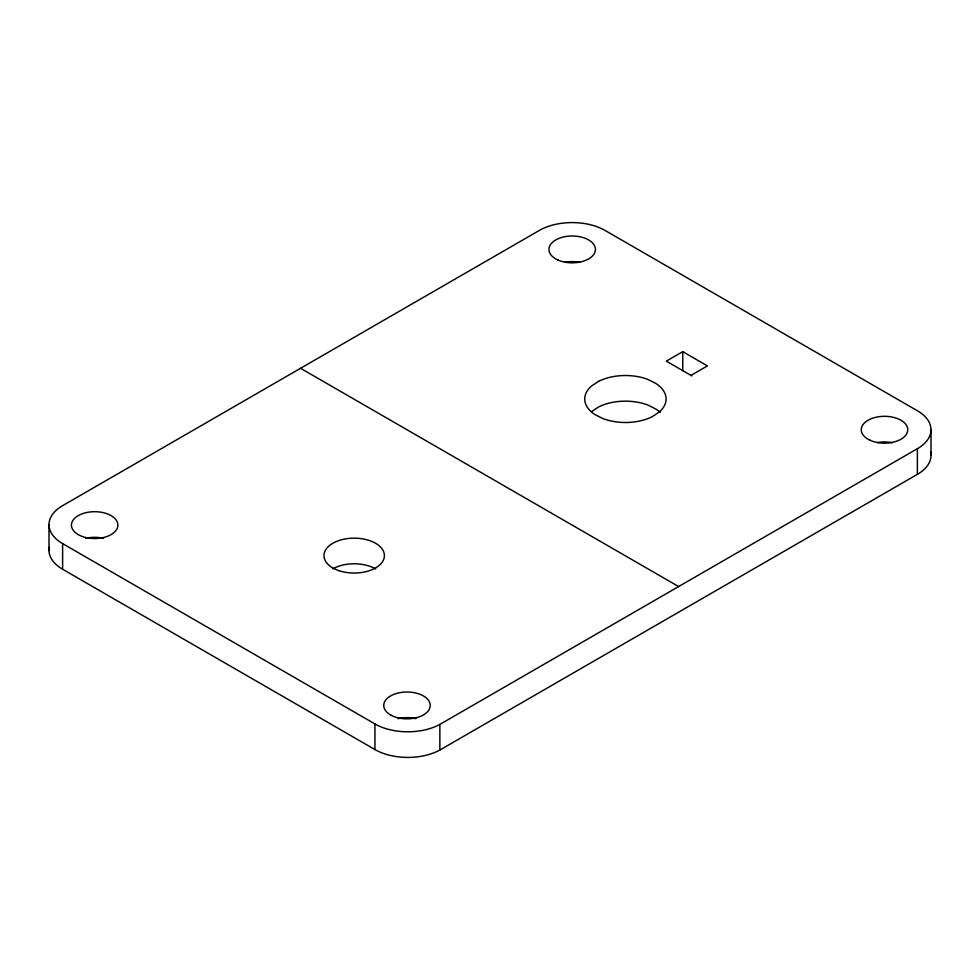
<?xml version="1.0" encoding="UTF-8"?>
<svg xmlns="http://www.w3.org/2000/svg" width="980" height="980" viewBox="0 0 980 980"><rect width="100%" height="100%" fill="white"/><g stroke="black" fill="none" stroke-linecap="round" stroke-linejoin="round"><path stroke-width="1.47" d="M591.54 411.625L598.535 407.006A40.682 23.483 0 0 1 647.952 405.083L655.951 409.126A40.682 23.483 0 0 1 660.153 412.421M690.973 375.389L707.413 365.895L682.754 351.661L666.314 361.155L691.843 375.891M62.622 543.618L374.936 723.938A46.513 26.852 0 0 0 439.861 724.404L917.378 448.718A46.489 26.84 0 0 0 917.378 410.755L605.064 230.447A46.489 26.84 0 0 0 539.318 230.447L61.801 506.133A46.513 26.852 0 0 0 62.622 543.618L62.622 569.245L374.936 749.553A46.513 26.852 0 0 0 439.861 750.031L917.378 474.345A46.489 26.84 0 0 0 930.608 451.854M300.554 368.284L678.626 586.567M931 429.742L931 455.357M917.378 448.718L917.378 474.345M682.754 351.661L682.754 370.648M439.861 724.404L439.861 750.031M374.936 723.938L374.936 749.553M49 524.974L49 550.601M62.622 569.245A46.513 26.852 0 0 1 49.306 547.146M398.088 718.659A23.251 13.426 0 0 1 415.888 718.659M85.775 538.339A23.251 13.426 0 0 1 103.574 538.339M877.394 442.58A23.251 13.426 0 0 1 892.351 442.727M564.774 262.322A23.251 13.426 0 0 1 579.731 262.346M332.93 568.817A30.221 17.444 0 0 1 375.671 568.964M598.535 381.379L591.54 385.998A40.682 23.483 0 0 0 594.872 414.528L602.859 418.558A40.682 23.483 0 0 0 652.288 416.647L659.27 412.029A40.682 23.483 0 0 0 655.951 383.499L647.952 379.456A40.682 23.483 0 0 0 598.535 381.379M78.229 534.602A23.251 13.426 0 0 0 117.122 528.588A23.251 13.426 0 0 0 88.653 512.148A23.251 13.426 0 0 0 78.229 534.602M557.988 260.043A23.251 13.426 0 0 0 595.227 251.211A23.251 13.426 0 0 0 563.353 237.001A23.251 13.426 0 0 0 557.988 260.043M870.056 440.253A23.251 13.426 0 0 0 907.505 431.715A23.251 13.426 0 0 0 875.973 417.247A23.251 13.426 0 0 0 870.056 440.253M390.555 714.922A23.251 13.426 0 0 0 429.448 708.908A23.251 13.426 0 0 0 400.967 692.468A23.251 13.426 0 0 0 390.555 714.922M338.921 570.666A30.221 17.444 0 0 0 384.405 555.697A30.221 17.444 0 0 0 339.227 540.446A30.221 17.444 0 0 0 338.921 570.666"/></g></svg>
